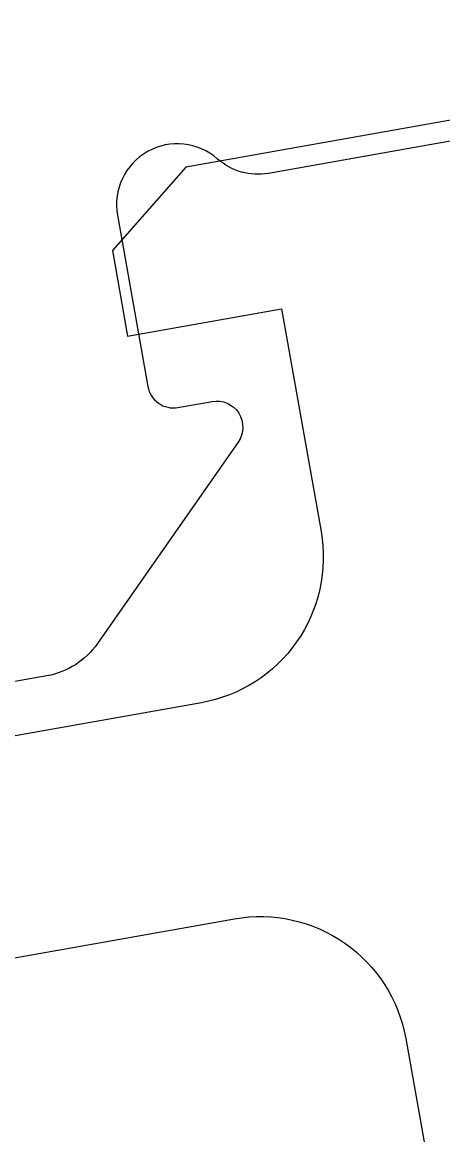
# Model space of a CAD drawing. Header units: millimetres. Extents: x -8689834 to 9420486, y 0 to 166066.
# Drawn here: x -194431.06 to -194428.11, y 106322.88 to 106330.69 of the extents above; entities that cross this region are included whole.
import ezdxf
from ezdxf import colors
from ezdxf.entities.mleader import LeaderData, LeaderLine
from ezdxf.math import Vec2, Vec3

# ---------------------------------------------------------------- set-up
doc = ezdxf.new("R2010")
doc.units = ezdxf.units.MM
doc.header["$MEASUREMENT"] = 0
doc.layers.get('0').update_dxf_attribs({"color": 250, "lineweight": 9})
for name, color, linetype, lineweight in [('_АР ТЕКСТ', 250, 'Continuous', 25), ('АР_Отметки', 250, 'Continuous', 15), ('АР_Размеры', 175, 'Continuous', 9), ('АР_Сущ Несущая стена', 216, 'Continuous', 30)]:
    doc.layers.add(name, color=color, linetype=linetype, lineweight=lineweight)
doc.styles.add('ISOCPEUR', font='isocpeur.ttf', dxfattribs={"width": 0.7})

# ---------------------------------------------------------------- blocks, each defined once
blk = doc.blocks.new('_DotSmall')
at = {"color": 0, "linetype": 'ByBlock', "const_width": 0.5}
blk.add_lwpolyline([(-0.0625, 0, 1), (0.0625, 0, 1)], format="xyb", close=True, dxfattribs=at)

msp = doc.modelspace()

# ---------------------------------------------------------------- linework, layer by layer
at = {"layer": 'АР_Размеры', "color": 5, "lineweight": 0, "ltscale": 100, "transparency": 33554687}
for points in [[(-194425.2653, 106330.7795, -0.414304), (-194425.611, 106330.2848), (-194429.3326, 106329.6252, -0.228696), (-194429.6896, 106329.7257, 0.319049), (-194430.181, 106329.7781, 0.319002), (-194430.3924, 106329.3315), (-194430.1796, 106328.131, 0.4144), (-194429.9676, 106327.9828), (-194429.7275, 106328.0254, -0.668339), (-194429.5457, 106327.7405), (-194430.5334, 106326.3272, -0.198883), (-194430.8874, 106326.1013), (-194434.9691, 106325.3778, -0.198883)], [(-194425.2653, 106330.7795, -0.414304), (-194425.611, 106330.2848), (-194429.3326, 106329.6252, -0.228696), (-194429.6896, 106329.7257, 0.319049), (-194430.181, 106329.7781, 0.319002), (-194430.3924, 106329.3315), (-194430.1796, 106328.131, 0.4144), (-194429.9676, 106327.9828), (-194429.7275, 106328.0254, -0.668339), (-194429.5457, 106327.7405), (-194430.5334, 106326.3272, -0.198883), (-194430.8874, 106326.1013), (-194434.9691, 106325.3778, -0.198883)], [(-194425.2653, 106330.7795, -0.414304), (-194425.611, 106330.2848), (-194429.3326, 106329.6252, -0.228696), (-194429.6896, 106329.7257, 0.319049), (-194430.181, 106329.7781, 0.319002), (-194430.3924, 106329.3315), (-194430.1796, 106328.131, 0.4144), (-194429.9676, 106327.9828), (-194429.7275, 106328.0254, -0.668339), (-194429.5457, 106327.7405), (-194430.5334, 106326.3272, -0.198883), (-194430.8874, 106326.1013), (-194434.9691, 106325.3778, -0.198883)], [(-194425.2653, 106330.7795, -0.414304), (-194425.611, 106330.2848), (-194429.3326, 106329.6252, -0.228696), (-194429.6896, 106329.7257, 0.319049), (-194430.181, 106329.7781, 0.319002), (-194430.3924, 106329.3315), (-194430.1796, 106328.131, 0.4144), (-194429.9676, 106327.9828), (-194429.7275, 106328.0254, -0.668339), (-194429.5457, 106327.7405), (-194430.5334, 106326.3272, -0.198883), (-194430.8874, 106326.1013), (-194434.9691, 106325.3778, -0.198883)], [(-194425.2653, 106330.7795, -0.414304), (-194425.611, 106330.2848), (-194429.3326, 106329.6252, -0.228696), (-194429.6896, 106329.7257, 0.319049), (-194430.181, 106329.7781, 0.319002), (-194430.3924, 106329.3315), (-194430.1796, 106328.131, 0.4144), (-194429.9676, 106327.9828), (-194429.7275, 106328.0254, -0.668339), (-194429.5457, 106327.7405), (-194430.5334, 106326.3272, -0.198883), (-194430.8874, 106326.1013), (-194434.9691, 106325.3778, -0.198883)], [(-194425.2653, 106330.7795, -0.414304), (-194425.611, 106330.2848), (-194429.3326, 106329.6252, -0.228696), (-194429.6896, 106329.7257, 0.319049), (-194430.181, 106329.7781, 0.319002), (-194430.3924, 106329.3315), (-194430.1796, 106328.131, 0.4144), (-194429.9676, 106327.9828), (-194429.7275, 106328.0254, -0.668339), (-194429.5457, 106327.7405), (-194430.5334, 106326.3272, -0.198883), (-194430.8874, 106326.1013), (-194434.9691, 106325.3778, -0.198883)], [(-194425.2653, 106330.7795, -0.414304), (-194425.611, 106330.2848), (-194429.3326, 106329.6252, -0.228696), (-194429.6896, 106329.7257, 0.319049), (-194430.181, 106329.7781, 0.319002), (-194430.3924, 106329.3315), (-194430.1796, 106328.131, 0.4144), (-194429.9676, 106327.9828), (-194429.7275, 106328.0254, -0.668339), (-194429.5457, 106327.7405), (-194430.5334, 106326.3272, -0.198883), (-194430.8874, 106326.1013), (-194434.9691, 106325.3778, -0.198883)], [(-194425.2653, 106330.7795, -0.414304), (-194425.611, 106330.2848), (-194429.3326, 106329.6252, -0.228696), (-194429.6896, 106329.7257, 0.319049), (-194430.181, 106329.7781, 0.319002), (-194430.3924, 106329.3315), (-194430.1796, 106328.131, 0.4144), (-194429.9676, 106327.9828), (-194429.7275, 106328.0254, -0.668339), (-194429.5457, 106327.7405), (-194430.5334, 106326.3272, -0.198883), (-194430.8874, 106326.1013), (-194434.9691, 106325.3778, -0.198883)], [(-194425.2653, 106330.7795, -0.414304), (-194425.611, 106330.2848), (-194429.3326, 106329.6252, -0.228696), (-194429.6896, 106329.7257, 0.319049), (-194430.181, 106329.7781, 0.319002), (-194430.3924, 106329.3315), (-194430.1796, 106328.131, 0.4144), (-194429.9676, 106327.9828), (-194429.7275, 106328.0254, -0.668339), (-194429.5457, 106327.7405), (-194430.5334, 106326.3272, -0.198883), (-194430.8874, 106326.1013), (-194434.9691, 106325.3778, -0.198883)], [(-194425.2653, 106330.7795, -0.414304), (-194425.611, 106330.2848), (-194429.3326, 106329.6252, -0.228696), (-194429.6896, 106329.7257, 0.319049), (-194430.181, 106329.7781, 0.319002), (-194430.3924, 106329.3315), (-194430.1796, 106328.131, 0.4144), (-194429.9676, 106327.9828), (-194429.7275, 106328.0254, -0.668339), (-194429.5457, 106327.7405), (-194430.5334, 106326.3272, -0.198883), (-194430.8874, 106326.1013), (-194434.9691, 106325.3778, -0.198883)], [(-194425.2653, 106330.7795, -0.414304), (-194425.611, 106330.2848), (-194429.3326, 106329.6252, -0.228696), (-194429.6896, 106329.7257, 0.319049), (-194430.181, 106329.7781, 0.319002), (-194430.3924, 106329.3315), (-194430.1796, 106328.131, 0.4144), (-194429.9676, 106327.9828), (-194429.7275, 106328.0254, -0.668339), (-194429.5457, 106327.7405), (-194430.5334, 106326.3272, -0.198883), (-194430.8874, 106326.1013), (-194434.9691, 106325.3778, -0.198883)], [(-194425.2653, 106330.7795, -0.414304), (-194425.611, 106330.2848), (-194429.3326, 106329.6252, -0.228696), (-194429.6896, 106329.7257, 0.319049), (-194430.181, 106329.7781, 0.319002), (-194430.3924, 106329.3315), (-194430.1796, 106328.131, 0.4144), (-194429.9676, 106327.9828), (-194429.7275, 106328.0254, -0.668339), (-194429.5457, 106327.7405), (-194430.5334, 106326.3272, -0.198883), (-194430.8874, 106326.1013), (-194434.9691, 106325.3778, -0.198883)], [(-194425.2653, 106330.7795, -0.414304), (-194425.611, 106330.2848), (-194429.3326, 106329.6252, -0.228696), (-194429.6896, 106329.7257, 0.319049), (-194430.181, 106329.7781, 0.319002), (-194430.3924, 106329.3315), (-194430.1796, 106328.131, 0.4144), (-194429.9676, 106327.9828), (-194429.7275, 106328.0254, -0.668339), (-194429.5457, 106327.7405), (-194430.5334, 106326.3272, -0.198883), (-194430.8874, 106326.1013), (-194434.9691, 106325.3778, -0.198883)], [(-194425.2653, 106330.7795, -0.414304), (-194425.611, 106330.2848), (-194429.3326, 106329.6252, -0.228696), (-194429.6896, 106329.7257, 0.319049), (-194430.181, 106329.7781, 0.319002), (-194430.3924, 106329.3315), (-194430.1796, 106328.131, 0.4144), (-194429.9676, 106327.9828), (-194429.7275, 106328.0254, -0.668339), (-194429.5457, 106327.7405), (-194430.5334, 106326.3272, -0.198883), (-194430.8874, 106326.1013), (-194434.9691, 106325.3778, -0.198883)], [(-194425.2653, 106330.7795, -0.414304), (-194425.611, 106330.2848), (-194429.3326, 106329.6252, -0.228696), (-194429.6896, 106329.7257, 0.319049), (-194430.181, 106329.7781, 0.319002), (-194430.3924, 106329.3315), (-194430.1796, 106328.131, 0.4144), (-194429.9676, 106327.9828), (-194429.7275, 106328.0254, -0.668339), (-194429.5457, 106327.7405), (-194430.5334, 106326.3272, -0.198883), (-194430.8874, 106326.1013), (-194434.9691, 106325.3778, -0.198883)], [(-194425.2653, 106330.7795, -0.414304), (-194425.611, 106330.2848), (-194429.3326, 106329.6252, -0.228696), (-194429.6896, 106329.7257, 0.319049), (-194430.181, 106329.7781, 0.319002), (-194430.3924, 106329.3315), (-194430.1796, 106328.131, 0.4144), (-194429.9676, 106327.9828), (-194429.7275, 106328.0254, -0.668339), (-194429.5457, 106327.7405), (-194430.5334, 106326.3272, -0.198883), (-194430.8874, 106326.1013), (-194434.9691, 106325.3778, -0.198883)], [(-194425.2653, 106330.7795, -0.414304), (-194425.611, 106330.2848), (-194429.3326, 106329.6252, -0.228696), (-194429.6896, 106329.7257, 0.319049), (-194430.181, 106329.7781, 0.319002), (-194430.3924, 106329.3315), (-194430.1796, 106328.131, 0.4144), (-194429.9676, 106327.9828), (-194429.7275, 106328.0254, -0.668339), (-194429.5457, 106327.7405), (-194430.5334, 106326.3272, -0.198883), (-194430.8874, 106326.1013), (-194434.9691, 106325.3778, -0.198883)], [(-194425.2653, 106330.7795, -0.414304), (-194425.611, 106330.2848), (-194429.3326, 106329.6252, -0.228696), (-194429.6896, 106329.7257, 0.319049), (-194430.181, 106329.7781, 0.319002), (-194430.3924, 106329.3315), (-194430.1796, 106328.131, 0.4144), (-194429.9676, 106327.9828), (-194429.7275, 106328.0254, -0.668339), (-194429.5457, 106327.7405), (-194430.5334, 106326.3272, -0.198883), (-194430.8874, 106326.1013), (-194434.9691, 106325.3778, -0.198883)], [(-194425.2653, 106330.7795, -0.414304), (-194425.611, 106330.2848), (-194429.3326, 106329.6252, -0.228696), (-194429.6896, 106329.7257, 0.319049), (-194430.181, 106329.7781, 0.319002), (-194430.3924, 106329.3315), (-194430.1796, 106328.131, 0.4144), (-194429.9676, 106327.9828), (-194429.7275, 106328.0254, -0.668339), (-194429.5457, 106327.7405), (-194430.5334, 106326.3272, -0.198883), (-194430.8874, 106326.1013), (-194434.9691, 106325.3778, -0.198883)], [(-194425.2653, 106330.7795, -0.414304), (-194425.611, 106330.2848), (-194429.3326, 106329.6252, -0.228696), (-194429.6896, 106329.7257, 0.319049), (-194430.181, 106329.7781, 0.319002), (-194430.3924, 106329.3315), (-194430.1796, 106328.131, 0.4144), (-194429.9676, 106327.9828), (-194429.7275, 106328.0254, -0.668339), (-194429.5457, 106327.7405), (-194430.5334, 106326.3272, -0.198883), (-194430.8874, 106326.1013), (-194434.9691, 106325.3778, -0.198883)], [(-194425.2653, 106330.7795, -0.414304), (-194425.611, 106330.2848), (-194429.3326, 106329.6252, -0.228696), (-194429.6896, 106329.7257, 0.319049), (-194430.181, 106329.7781, 0.319002), (-194430.3924, 106329.3315), (-194430.1796, 106328.131, 0.4144), (-194429.9676, 106327.9828), (-194429.7275, 106328.0254, -0.668339), (-194429.5457, 106327.7405), (-194430.5334, 106326.3272, -0.198883), (-194430.8874, 106326.1013), (-194434.9691, 106325.3778, -0.198883)], [(-194425.2653, 106330.7795, -0.414304), (-194425.611, 106330.2848), (-194429.3326, 106329.6252, -0.228696), (-194429.6896, 106329.7257, 0.319049), (-194430.181, 106329.7781, 0.319002), (-194430.3924, 106329.3315), (-194430.1796, 106328.131, 0.4144), (-194429.9676, 106327.9828), (-194429.7275, 106328.0254, -0.668339), (-194429.5457, 106327.7405), (-194430.5334, 106326.3272, -0.198883), (-194430.8874, 106326.1013), (-194434.9691, 106325.3778, -0.198883)], [(-194425.2653, 106330.7795, -0.414304), (-194425.611, 106330.2848), (-194429.3326, 106329.6252, -0.228696), (-194429.6896, 106329.7257, 0.319049), (-194430.181, 106329.7781, 0.319002), (-194430.3924, 106329.3315), (-194430.1796, 106328.131, 0.4144), (-194429.9676, 106327.9828), (-194429.7275, 106328.0254, -0.668339), (-194429.5457, 106327.7405), (-194430.5334, 106326.3272, -0.198883), (-194430.8874, 106326.1013), (-194434.9691, 106325.3778, -0.198883)], [(-194425.2653, 106330.7795, -0.414304), (-194425.611, 106330.2848), (-194429.3326, 106329.6252, -0.228696), (-194429.6896, 106329.7257, 0.319049), (-194430.181, 106329.7781, 0.319002), (-194430.3924, 106329.3315), (-194430.1796, 106328.131, 0.4144), (-194429.9676, 106327.9828), (-194429.7275, 106328.0254, -0.668339), (-194429.5457, 106327.7405), (-194430.5334, 106326.3272, -0.198883), (-194430.8874, 106326.1013), (-194434.9691, 106325.3778, -0.198883)], [(-194425.2653, 106330.7795, -0.414304), (-194425.611, 106330.2848), (-194429.3326, 106329.6252, -0.228696), (-194429.6896, 106329.7257, 0.319049), (-194430.181, 106329.7781, 0.319002), (-194430.3924, 106329.3315), (-194430.1796, 106328.131, 0.4144), (-194429.9676, 106327.9828), (-194429.7275, 106328.0254, -0.668339), (-194429.5457, 106327.7405), (-194430.5334, 106326.3272, -0.198883), (-194430.8874, 106326.1013), (-194434.9691, 106325.3778, -0.198883)], [(-194425.2653, 106330.7795, -0.414304), (-194425.611, 106330.2848), (-194429.3326, 106329.6252, -0.228696), (-194429.6896, 106329.7257, 0.319049), (-194430.181, 106329.7781, 0.319002), (-194430.3924, 106329.3315), (-194430.1796, 106328.131, 0.4144), (-194429.9676, 106327.9828), (-194429.7275, 106328.0254, -0.668339), (-194429.5457, 106327.7405), (-194430.5334, 106326.3272, -0.198883), (-194430.8874, 106326.1013), (-194434.9691, 106325.3778, -0.198883)], [(-194425.2653, 106330.7795, -0.414304), (-194425.611, 106330.2848), (-194429.3326, 106329.6252, -0.228696), (-194429.6896, 106329.7257, 0.319049), (-194430.181, 106329.7781, 0.319002), (-194430.3924, 106329.3315), (-194430.1796, 106328.131, 0.4144), (-194429.9676, 106327.9828), (-194429.7275, 106328.0254, -0.668339), (-194429.5457, 106327.7405), (-194430.5334, 106326.3272, -0.198883), (-194430.8874, 106326.1013), (-194434.9691, 106325.3778, -0.198883)], [(-194425.2653, 106330.7795, -0.414304), (-194425.611, 106330.2848), (-194429.3326, 106329.6252, -0.228696), (-194429.6896, 106329.7257, 0.319049), (-194430.181, 106329.7781, 0.319002), (-194430.3924, 106329.3315), (-194430.1796, 106328.131, 0.4144), (-194429.9676, 106327.9828), (-194429.7275, 106328.0254, -0.668339), (-194429.5457, 106327.7405), (-194430.5334, 106326.3272, -0.198883), (-194430.8874, 106326.1013), (-194434.9691, 106325.3778, -0.198883)], [(-194425.2653, 106330.7795, -0.414304), (-194425.611, 106330.2848), (-194429.3326, 106329.6252, -0.228696), (-194429.6896, 106329.7257, 0.319049), (-194430.181, 106329.7781, 0.319002), (-194430.3924, 106329.3315), (-194430.1796, 106328.131, 0.4144), (-194429.9676, 106327.9828), (-194429.7275, 106328.0254, -0.668339), (-194429.5457, 106327.7405), (-194430.5334, 106326.3272, -0.198883), (-194430.8874, 106326.1013), (-194434.9691, 106325.3778, -0.198883)], [(-194425.2653, 106330.7795, -0.414304), (-194425.611, 106330.2848), (-194429.3326, 106329.6252, -0.228696), (-194429.6896, 106329.7257, 0.319049), (-194430.181, 106329.7781, 0.319002), (-194430.3924, 106329.3315), (-194430.1796, 106328.131, 0.4144), (-194429.9676, 106327.9828), (-194429.7275, 106328.0254, -0.668339), (-194429.5457, 106327.7405), (-194430.5334, 106326.3272, -0.198883), (-194430.8874, 106326.1013), (-194434.9691, 106325.3778, -0.198883)], [(-194425.2653, 106330.7795, -0.414304), (-194425.611, 106330.2848), (-194429.3326, 106329.6252, -0.228696), (-194429.6896, 106329.7257, 0.319049), (-194430.181, 106329.7781, 0.319002), (-194430.3924, 106329.3315), (-194430.1796, 106328.131, 0.4144), (-194429.9676, 106327.9828), (-194429.7275, 106328.0254, -0.668339), (-194429.5457, 106327.7405), (-194430.5334, 106326.3272, -0.198883), (-194430.8874, 106326.1013), (-194434.9691, 106325.3778, -0.198883)], [(-194425.2653, 106330.7795, -0.414304), (-194425.611, 106330.2848), (-194429.3326, 106329.6252, -0.228696), (-194429.6896, 106329.7257, 0.319049), (-194430.181, 106329.7781, 0.319002), (-194430.3924, 106329.3315), (-194430.1796, 106328.131, 0.4144), (-194429.9676, 106327.9828), (-194429.7275, 106328.0254, -0.668339), (-194429.5457, 106327.7405), (-194430.5334, 106326.3272, -0.198883), (-194430.8874, 106326.1013), (-194434.9691, 106325.3778, -0.198883)], [(-194425.2653, 106330.7795, -0.414304), (-194425.611, 106330.2848), (-194429.3326, 106329.6252, -0.228696), (-194429.6896, 106329.7257, 0.319049), (-194430.181, 106329.7781, 0.319002), (-194430.3924, 106329.3315), (-194430.1796, 106328.131, 0.4144), (-194429.9676, 106327.9828), (-194429.7275, 106328.0254, -0.668339), (-194429.5457, 106327.7405), (-194430.5334, 106326.3272, -0.198883), (-194430.8874, 106326.1013), (-194434.9691, 106325.3778, -0.198883)], [(-194425.2653, 106330.7795, -0.414304), (-194425.611, 106330.2848), (-194429.3326, 106329.6252, -0.228696), (-194429.6896, 106329.7257, 0.319049), (-194430.181, 106329.7781, 0.319002), (-194430.3924, 106329.3315), (-194430.1796, 106328.131, 0.4144), (-194429.9676, 106327.9828), (-194429.7275, 106328.0254, -0.668339), (-194429.5457, 106327.7405), (-194430.5334, 106326.3272, -0.198883), (-194430.8874, 106326.1013), (-194434.9691, 106325.3778, -0.198883)], [(-194425.2653, 106330.7795, -0.414304), (-194425.611, 106330.2848), (-194429.3326, 106329.6252, -0.228696), (-194429.6896, 106329.7257, 0.319049), (-194430.181, 106329.7781, 0.319002), (-194430.3924, 106329.3315), (-194430.1796, 106328.131, 0.4144), (-194429.9676, 106327.9828), (-194429.7275, 106328.0254, -0.668339), (-194429.5457, 106327.7405), (-194430.5334, 106326.3272, -0.198883), (-194430.8874, 106326.1013), (-194434.9691, 106325.3778, -0.198883)], [(-194425.2653, 106330.7795, -0.414304), (-194425.611, 106330.2848), (-194429.3326, 106329.6252, -0.228696), (-194429.6896, 106329.7257, 0.319049), (-194430.181, 106329.7781, 0.319002), (-194430.3924, 106329.3315), (-194430.1796, 106328.131, 0.4144), (-194429.9676, 106327.9828), (-194429.7275, 106328.0254, -0.668339), (-194429.5457, 106327.7405), (-194430.5334, 106326.3272, -0.198883), (-194430.8874, 106326.1013), (-194434.9691, 106325.3778, -0.198883)], [(-194425.2653, 106330.7795, -0.414304), (-194425.611, 106330.2848), (-194429.3326, 106329.6252, -0.228696), (-194429.6896, 106329.7257, 0.319049), (-194430.181, 106329.7781, 0.319002), (-194430.3924, 106329.3315), (-194430.1796, 106328.131, 0.4144), (-194429.9676, 106327.9828), (-194429.7275, 106328.0254, -0.668339), (-194429.5457, 106327.7405), (-194430.5334, 106326.3272, -0.198883), (-194430.8874, 106326.1013), (-194434.9691, 106325.3778, -0.198883)], [(-194425.2653, 106330.7795, -0.414304), (-194425.611, 106330.2848), (-194429.3326, 106329.6252, -0.228696), (-194429.6896, 106329.7257, 0.319049), (-194430.181, 106329.7781, 0.319002), (-194430.3924, 106329.3315), (-194430.1796, 106328.131, 0.4144), (-194429.9676, 106327.9828), (-194429.7275, 106328.0254, -0.668339), (-194429.5457, 106327.7405), (-194430.5334, 106326.3272, -0.198883), (-194430.8874, 106326.1013), (-194434.9691, 106325.3778, -0.198883)], [(-194425.2653, 106330.7795, -0.414304), (-194425.611, 106330.2848), (-194429.3326, 106329.6252, -0.228696), (-194429.6896, 106329.7257, 0.319049), (-194430.181, 106329.7781, 0.319002), (-194430.3924, 106329.3315), (-194430.1796, 106328.131, 0.4144), (-194429.9676, 106327.9828), (-194429.7275, 106328.0254, -0.668339), (-194429.5457, 106327.7405), (-194430.5334, 106326.3272, -0.198883), (-194430.8874, 106326.1013), (-194434.9691, 106325.3778, -0.198883)], [(-194425.2653, 106330.7795, -0.414304), (-194425.611, 106330.2848), (-194429.3326, 106329.6252, -0.228696), (-194429.6896, 106329.7257, 0.319049), (-194430.181, 106329.7781, 0.319002), (-194430.3924, 106329.3315), (-194430.1796, 106328.131, 0.4144), (-194429.9676, 106327.9828), (-194429.7275, 106328.0254, -0.668339), (-194429.5457, 106327.7405), (-194430.5334, 106326.3272, -0.198883), (-194430.8874, 106326.1013), (-194434.9691, 106325.3778, -0.198883)], [(-194425.2653, 106330.7795, -0.414304), (-194425.611, 106330.2848), (-194429.3326, 106329.6252, -0.228696), (-194429.6896, 106329.7257, 0.319049), (-194430.181, 106329.7781, 0.319002), (-194430.3924, 106329.3315), (-194430.1796, 106328.131, 0.4144), (-194429.9676, 106327.9828), (-194429.7275, 106328.0254, -0.668339), (-194429.5457, 106327.7405), (-194430.5334, 106326.3272, -0.198883), (-194430.8874, 106326.1013), (-194434.9691, 106325.3778, -0.198883)], [(-194425.2653, 106330.7795, -0.414304), (-194425.611, 106330.2848), (-194429.3326, 106329.6252, -0.228696), (-194429.6896, 106329.7257, 0.319049), (-194430.181, 106329.7781, 0.319002), (-194430.3924, 106329.3315), (-194430.1796, 106328.131, 0.4144), (-194429.9676, 106327.9828), (-194429.7275, 106328.0254, -0.668339), (-194429.5457, 106327.7405), (-194430.5334, 106326.3272, -0.198883), (-194430.8874, 106326.1013), (-194434.9691, 106325.3778, -0.198883)], [(-194425.2653, 106330.7795, -0.414304), (-194425.611, 106330.2848), (-194429.3326, 106329.6252, -0.228696), (-194429.6896, 106329.7257, 0.319049), (-194430.181, 106329.7781, 0.319002), (-194430.3924, 106329.3315), (-194430.1796, 106328.131, 0.4144), (-194429.9676, 106327.9828), (-194429.7275, 106328.0254, -0.668339), (-194429.5457, 106327.7405), (-194430.5334, 106326.3272, -0.198883), (-194430.8874, 106326.1013), (-194434.9691, 106325.3778, -0.198883)], [(-194425.2653, 106330.7795, -0.414304), (-194425.611, 106330.2848), (-194429.3326, 106329.6252, -0.228696), (-194429.6896, 106329.7257, 0.319049), (-194430.181, 106329.7781, 0.319002), (-194430.3924, 106329.3315), (-194430.1796, 106328.131, 0.4144), (-194429.9676, 106327.9828), (-194429.7275, 106328.0254, -0.668339), (-194429.5457, 106327.7405), (-194430.5334, 106326.3272, -0.198883), (-194430.8874, 106326.1013), (-194434.9691, 106325.3778, -0.198883)], [(-194425.2653, 106330.7795, -0.414304), (-194425.611, 106330.2848), (-194429.3326, 106329.6252, -0.228696), (-194429.6896, 106329.7257, 0.319049), (-194430.181, 106329.7781, 0.319002), (-194430.3924, 106329.3315), (-194430.1796, 106328.131, 0.4144), (-194429.9676, 106327.9828), (-194429.7275, 106328.0254, -0.668339), (-194429.5457, 106327.7405), (-194430.5334, 106326.3272, -0.198883), (-194430.8874, 106326.1013), (-194434.9691, 106325.3778, -0.198883)], [(-194425.2653, 106330.7795, -0.414304), (-194425.611, 106330.2848), (-194429.3326, 106329.6252, -0.228696), (-194429.6896, 106329.7257, 0.319049), (-194430.181, 106329.7781, 0.319002), (-194430.3924, 106329.3315), (-194430.1796, 106328.131, 0.4144), (-194429.9676, 106327.9828), (-194429.7275, 106328.0254, -0.668339), (-194429.5457, 106327.7405), (-194430.5334, 106326.3272, -0.198883), (-194430.8874, 106326.1013), (-194434.9691, 106325.3778, -0.198883)], [(-194425.2653, 106330.7795, -0.414304), (-194425.611, 106330.2848), (-194429.3326, 106329.6252, -0.228696), (-194429.6896, 106329.7257, 0.319049), (-194430.181, 106329.7781, 0.319002), (-194430.3924, 106329.3315), (-194430.1796, 106328.131, 0.4144), (-194429.9676, 106327.9828), (-194429.7275, 106328.0254, -0.668339), (-194429.5457, 106327.7405), (-194430.5334, 106326.3272, -0.198883), (-194430.8874, 106326.1013), (-194434.9691, 106325.3778, -0.198883)], [(-194425.2653, 106330.7795, -0.414304), (-194425.611, 106330.2848), (-194429.3326, 106329.6252, -0.228696), (-194429.6896, 106329.7257, 0.319049), (-194430.181, 106329.7781, 0.319002), (-194430.3924, 106329.3315), (-194430.1796, 106328.131, 0.4144), (-194429.9676, 106327.9828), (-194429.7275, 106328.0254, -0.668339), (-194429.5457, 106327.7405), (-194430.5334, 106326.3272, -0.198883), (-194430.8874, 106326.1013), (-194434.9691, 106325.3778, -0.198883)], [(-194436.8944, 106323.0988), (-194429.5712, 106324.3967, -0.414326), (-194428.3698, 106323.5571), (-194427.7102, 106319.8355, 0.827043), (-194426.6325, 106319.8211), (-194425.7391, 106324.5608, 0.249629), (-194425.885, 106325.0553), (-194426.7755, 106325.8881, -0.267349), (-194427.0351, 106326.8893), (-194426.2039, 106329.8845, 0.551224), (-194426.551, 106330.2656), (-194429.9124, 106329.6698), (-194430.4276, 106329.0832), (-194430.3212, 106328.483), (-194429.2407, 106328.6745), (-194428.9641, 106327.1138, -0.414326), (-194429.8038, 106325.9124), (-194436.4066, 106324.7421, -0.414362)], [(-194436.8944, 106323.0988), (-194429.5712, 106324.3967, -0.414326), (-194428.3698, 106323.5571), (-194427.7102, 106319.8355, 0.827043), (-194426.6325, 106319.8211), (-194425.7391, 106324.5608, 0.249629), (-194425.885, 106325.0553), (-194426.7755, 106325.8881, -0.267349), (-194427.0351, 106326.8893), (-194426.2039, 106329.8845, 0.551224), (-194426.551, 106330.2656), (-194429.9124, 106329.6698), (-194430.4276, 106329.0832), (-194430.3212, 106328.483), (-194429.2407, 106328.6745), (-194428.9641, 106327.1138, -0.414326), (-194429.8038, 106325.9124), (-194436.4066, 106324.7421, -0.414362)], [(-194436.8944, 106323.0988), (-194429.5712, 106324.3967, -0.414326), (-194428.3698, 106323.5571), (-194427.7102, 106319.8355, 0.827043), (-194426.6325, 106319.8211), (-194425.7391, 106324.5608, 0.249629), (-194425.885, 106325.0553), (-194426.7755, 106325.8881, -0.267349), (-194427.0351, 106326.8893), (-194426.2039, 106329.8845, 0.551224), (-194426.551, 106330.2656), (-194429.9124, 106329.6698), (-194430.4276, 106329.0832), (-194430.3212, 106328.483), (-194429.2407, 106328.6745), (-194428.9641, 106327.1138, -0.414326), (-194429.8038, 106325.9124), (-194436.4066, 106324.7421, -0.414362)], [(-194436.8944, 106323.0988), (-194429.5712, 106324.3967, -0.414326), (-194428.3698, 106323.5571), (-194427.7102, 106319.8355, 0.827043), (-194426.6325, 106319.8211), (-194425.7391, 106324.5608, 0.249629), (-194425.885, 106325.0553), (-194426.7755, 106325.8881, -0.267349), (-194427.0351, 106326.8893), (-194426.2039, 106329.8845, 0.551224), (-194426.551, 106330.2656), (-194429.9124, 106329.6698), (-194430.4276, 106329.0832), (-194430.3212, 106328.483), (-194429.2407, 106328.6745), (-194428.9641, 106327.1138, -0.414326), (-194429.8038, 106325.9124), (-194436.4066, 106324.7421, -0.414362)], [(-194436.8944, 106323.0988), (-194429.5712, 106324.3967, -0.414326), (-194428.3698, 106323.5571), (-194427.7102, 106319.8355, 0.827043), (-194426.6325, 106319.8211), (-194425.7391, 106324.5608, 0.249629), (-194425.885, 106325.0553), (-194426.7755, 106325.8881, -0.267349), (-194427.0351, 106326.8893), (-194426.2039, 106329.8845, 0.551224), (-194426.551, 106330.2656), (-194429.9124, 106329.6698), (-194430.4276, 106329.0832), (-194430.3212, 106328.483), (-194429.2407, 106328.6745), (-194428.9641, 106327.1138, -0.414326), (-194429.8038, 106325.9124), (-194436.4066, 106324.7421, -0.414362)], [(-194436.8944, 106323.0988), (-194429.5712, 106324.3967, -0.414326), (-194428.3698, 106323.5571), (-194427.7102, 106319.8355, 0.827043), (-194426.6325, 106319.8211), (-194425.7391, 106324.5608, 0.249629), (-194425.885, 106325.0553), (-194426.7755, 106325.8881, -0.267349), (-194427.0351, 106326.8893), (-194426.2039, 106329.8845, 0.551224), (-194426.551, 106330.2656), (-194429.9124, 106329.6698), (-194430.4276, 106329.0832), (-194430.3212, 106328.483), (-194429.2407, 106328.6745), (-194428.9641, 106327.1138, -0.414326), (-194429.8038, 106325.9124), (-194436.4066, 106324.7421, -0.414362)], [(-194436.8944, 106323.0988), (-194429.5712, 106324.3967, -0.414326), (-194428.3698, 106323.5571), (-194427.7102, 106319.8355, 0.827043), (-194426.6325, 106319.8211), (-194425.7391, 106324.5608, 0.249629), (-194425.885, 106325.0553), (-194426.7755, 106325.8881, -0.267349), (-194427.0351, 106326.8893), (-194426.2039, 106329.8845, 0.551224), (-194426.551, 106330.2656), (-194429.9124, 106329.6698), (-194430.4276, 106329.0832), (-194430.3212, 106328.483), (-194429.2407, 106328.6745), (-194428.9641, 106327.1138, -0.414326), (-194429.8038, 106325.9124), (-194436.4066, 106324.7421, -0.414362)], [(-194436.8944, 106323.0988), (-194429.5712, 106324.3967, -0.414326), (-194428.3698, 106323.5571), (-194427.7102, 106319.8355, 0.827043), (-194426.6325, 106319.8211), (-194425.7391, 106324.5608, 0.249629), (-194425.885, 106325.0553), (-194426.7755, 106325.8881, -0.267349), (-194427.0351, 106326.8893), (-194426.2039, 106329.8845, 0.551224), (-194426.551, 106330.2656), (-194429.9124, 106329.6698), (-194430.4276, 106329.0832), (-194430.3212, 106328.483), (-194429.2407, 106328.6745), (-194428.9641, 106327.1138, -0.414326), (-194429.8038, 106325.9124), (-194436.4066, 106324.7421, -0.414362)], [(-194436.8944, 106323.0988), (-194429.5712, 106324.3967, -0.414326), (-194428.3698, 106323.5571), (-194427.7102, 106319.8355, 0.827043), (-194426.6325, 106319.8211), (-194425.7391, 106324.5608, 0.249629), (-194425.885, 106325.0553), (-194426.7755, 106325.8881, -0.267349), (-194427.0351, 106326.8893), (-194426.2039, 106329.8845, 0.551224), (-194426.551, 106330.2656), (-194429.9124, 106329.6698), (-194430.4276, 106329.0832), (-194430.3212, 106328.483), (-194429.2407, 106328.6745), (-194428.9641, 106327.1138, -0.414326), (-194429.8038, 106325.9124), (-194436.4066, 106324.7421, -0.414362)], [(-194436.8944, 106323.0988), (-194429.5712, 106324.3967, -0.414326), (-194428.3698, 106323.5571), (-194427.7102, 106319.8355, 0.827043), (-194426.6325, 106319.8211), (-194425.7391, 106324.5608, 0.249629), (-194425.885, 106325.0553), (-194426.7755, 106325.8881, -0.267349), (-194427.0351, 106326.8893), (-194426.2039, 106329.8845, 0.551224), (-194426.551, 106330.2656), (-194429.9124, 106329.6698), (-194430.4276, 106329.0832), (-194430.3212, 106328.483), (-194429.2407, 106328.6745), (-194428.9641, 106327.1138, -0.414326), (-194429.8038, 106325.9124), (-194436.4066, 106324.7421, -0.414362)], [(-194436.8944, 106323.0988), (-194429.5712, 106324.3967, -0.414326), (-194428.3698, 106323.5571), (-194427.7102, 106319.8355, 0.827043), (-194426.6325, 106319.8211), (-194425.7391, 106324.5608, 0.249629), (-194425.885, 106325.0553), (-194426.7755, 106325.8881, -0.267349), (-194427.0351, 106326.8893), (-194426.2039, 106329.8845, 0.551224), (-194426.551, 106330.2656), (-194429.9124, 106329.6698), (-194430.4276, 106329.0832), (-194430.3212, 106328.483), (-194429.2407, 106328.6745), (-194428.9641, 106327.1138, -0.414326), (-194429.8038, 106325.9124), (-194436.4066, 106324.7421, -0.414362)], [(-194436.8944, 106323.0988), (-194429.5712, 106324.3967, -0.414326), (-194428.3698, 106323.5571), (-194427.7102, 106319.8355, 0.827043), (-194426.6325, 106319.8211), (-194425.7391, 106324.5608, 0.249629), (-194425.885, 106325.0553), (-194426.7755, 106325.8881, -0.267349), (-194427.0351, 106326.8893), (-194426.2039, 106329.8845, 0.551224), (-194426.551, 106330.2656), (-194429.9124, 106329.6698), (-194430.4276, 106329.0832), (-194430.3212, 106328.483), (-194429.2407, 106328.6745), (-194428.9641, 106327.1138, -0.414326), (-194429.8038, 106325.9124), (-194436.4066, 106324.7421, -0.414362)], [(-194436.8944, 106323.0988), (-194429.5712, 106324.3967, -0.414326), (-194428.3698, 106323.5571), (-194427.7102, 106319.8355, 0.827043), (-194426.6325, 106319.8211), (-194425.7391, 106324.5608, 0.249629), (-194425.885, 106325.0553), (-194426.7755, 106325.8881, -0.267349), (-194427.0351, 106326.8893), (-194426.2039, 106329.8845, 0.551224), (-194426.551, 106330.2656), (-194429.9124, 106329.6698), (-194430.4276, 106329.0832), (-194430.3212, 106328.483), (-194429.2407, 106328.6745), (-194428.9641, 106327.1138, -0.414326), (-194429.8038, 106325.9124), (-194436.4066, 106324.7421, -0.414362)], [(-194436.8944, 106323.0988), (-194429.5712, 106324.3967, -0.414326), (-194428.3698, 106323.5571), (-194427.7102, 106319.8355, 0.827043), (-194426.6325, 106319.8211), (-194425.7391, 106324.5608, 0.249629), (-194425.885, 106325.0553), (-194426.7755, 106325.8881, -0.267349), (-194427.0351, 106326.8893), (-194426.2039, 106329.8845, 0.551224), (-194426.551, 106330.2656), (-194429.9124, 106329.6698), (-194430.4276, 106329.0832), (-194430.3212, 106328.483), (-194429.2407, 106328.6745), (-194428.9641, 106327.1138, -0.414326), (-194429.8038, 106325.9124), (-194436.4066, 106324.7421, -0.414362)], [(-194436.8944, 106323.0988), (-194429.5712, 106324.3967, -0.414326), (-194428.3698, 106323.5571), (-194427.7102, 106319.8355, 0.827043), (-194426.6325, 106319.8211), (-194425.7391, 106324.5608, 0.249629), (-194425.885, 106325.0553), (-194426.7755, 106325.8881, -0.267349), (-194427.0351, 106326.8893), (-194426.2039, 106329.8845, 0.551224), (-194426.551, 106330.2656), (-194429.9124, 106329.6698), (-194430.4276, 106329.0832), (-194430.3212, 106328.483), (-194429.2407, 106328.6745), (-194428.9641, 106327.1138, -0.414326), (-194429.8038, 106325.9124), (-194436.4066, 106324.7421, -0.414362)], [(-194436.8944, 106323.0988), (-194429.5712, 106324.3967, -0.414326), (-194428.3698, 106323.5571), (-194427.7102, 106319.8355, 0.827043), (-194426.6325, 106319.8211), (-194425.7391, 106324.5608, 0.249629), (-194425.885, 106325.0553), (-194426.7755, 106325.8881, -0.267349), (-194427.0351, 106326.8893), (-194426.2039, 106329.8845, 0.551224), (-194426.551, 106330.2656), (-194429.9124, 106329.6698), (-194430.4276, 106329.0832), (-194430.3212, 106328.483), (-194429.2407, 106328.6745), (-194428.9641, 106327.1138, -0.414326), (-194429.8038, 106325.9124), (-194436.4066, 106324.7421, -0.414362)], [(-194436.8944, 106323.0988), (-194429.5712, 106324.3967, -0.414326), (-194428.3698, 106323.5571), (-194427.7102, 106319.8355, 0.827043), (-194426.6325, 106319.8211), (-194425.7391, 106324.5608, 0.249629), (-194425.885, 106325.0553), (-194426.7755, 106325.8881, -0.267349), (-194427.0351, 106326.8893), (-194426.2039, 106329.8845, 0.551224), (-194426.551, 106330.2656), (-194429.9124, 106329.6698), (-194430.4276, 106329.0832), (-194430.3212, 106328.483), (-194429.2407, 106328.6745), (-194428.9641, 106327.1138, -0.414326), (-194429.8038, 106325.9124), (-194436.4066, 106324.7421, -0.414362)], [(-194436.8944, 106323.0988), (-194429.5712, 106324.3967, -0.414326), (-194428.3698, 106323.5571), (-194427.7102, 106319.8355, 0.827043), (-194426.6325, 106319.8211), (-194425.7391, 106324.5608, 0.249629), (-194425.885, 106325.0553), (-194426.7755, 106325.8881, -0.267349), (-194427.0351, 106326.8893), (-194426.2039, 106329.8845, 0.551224), (-194426.551, 106330.2656), (-194429.9124, 106329.6698), (-194430.4276, 106329.0832), (-194430.3212, 106328.483), (-194429.2407, 106328.6745), (-194428.9641, 106327.1138, -0.414326), (-194429.8038, 106325.9124), (-194436.4066, 106324.7421, -0.414362)], [(-194436.8944, 106323.0988), (-194429.5712, 106324.3967, -0.414326), (-194428.3698, 106323.5571), (-194427.7102, 106319.8355, 0.827043), (-194426.6325, 106319.8211), (-194425.7391, 106324.5608, 0.249629), (-194425.885, 106325.0553), (-194426.7755, 106325.8881, -0.267349), (-194427.0351, 106326.8893), (-194426.2039, 106329.8845, 0.551224), (-194426.551, 106330.2656), (-194429.9124, 106329.6698), (-194430.4276, 106329.0832), (-194430.3212, 106328.483), (-194429.2407, 106328.6745), (-194428.9641, 106327.1138, -0.414326), (-194429.8038, 106325.9124), (-194436.4066, 106324.7421, -0.414362)], [(-194436.8944, 106323.0988), (-194429.5712, 106324.3967, -0.414326), (-194428.3698, 106323.5571), (-194427.7102, 106319.8355, 0.827043), (-194426.6325, 106319.8211), (-194425.7391, 106324.5608, 0.249629), (-194425.885, 106325.0553), (-194426.7755, 106325.8881, -0.267349), (-194427.0351, 106326.8893), (-194426.2039, 106329.8845, 0.551224), (-194426.551, 106330.2656), (-194429.9124, 106329.6698), (-194430.4276, 106329.0832), (-194430.3212, 106328.483), (-194429.2407, 106328.6745), (-194428.9641, 106327.1138, -0.414326), (-194429.8038, 106325.9124), (-194436.4066, 106324.7421, -0.414362)], [(-194436.8944, 106323.0988), (-194429.5712, 106324.3967, -0.414326), (-194428.3698, 106323.5571), (-194427.7102, 106319.8355, 0.827043), (-194426.6325, 106319.8211), (-194425.7391, 106324.5608, 0.249629), (-194425.885, 106325.0553), (-194426.7755, 106325.8881, -0.267349), (-194427.0351, 106326.8893), (-194426.2039, 106329.8845, 0.551224), (-194426.551, 106330.2656), (-194429.9124, 106329.6698), (-194430.4276, 106329.0832), (-194430.3212, 106328.483), (-194429.2407, 106328.6745), (-194428.9641, 106327.1138, -0.414326), (-194429.8038, 106325.9124), (-194436.4066, 106324.7421, -0.414362)], [(-194436.8944, 106323.0988), (-194429.5712, 106324.3967, -0.414326), (-194428.3698, 106323.5571), (-194427.7102, 106319.8355, 0.827043), (-194426.6325, 106319.8211), (-194425.7391, 106324.5608, 0.249629), (-194425.885, 106325.0553), (-194426.7755, 106325.8881, -0.267349), (-194427.0351, 106326.8893), (-194426.2039, 106329.8845, 0.551224), (-194426.551, 106330.2656), (-194429.9124, 106329.6698), (-194430.4276, 106329.0832), (-194430.3212, 106328.483), (-194429.2407, 106328.6745), (-194428.9641, 106327.1138, -0.414326), (-194429.8038, 106325.9124), (-194436.4066, 106324.7421, -0.414362)], [(-194436.8944, 106323.0988), (-194429.5712, 106324.3967, -0.414326), (-194428.3698, 106323.5571), (-194427.7102, 106319.8355, 0.827043), (-194426.6325, 106319.8211), (-194425.7391, 106324.5608, 0.249629), (-194425.885, 106325.0553), (-194426.7755, 106325.8881, -0.267349), (-194427.0351, 106326.8893), (-194426.2039, 106329.8845, 0.551224), (-194426.551, 106330.2656), (-194429.9124, 106329.6698), (-194430.4276, 106329.0832), (-194430.3212, 106328.483), (-194429.2407, 106328.6745), (-194428.9641, 106327.1138, -0.414326), (-194429.8038, 106325.9124), (-194436.4066, 106324.7421, -0.414362)], [(-194436.8944, 106323.0988), (-194429.5712, 106324.3967, -0.414326), (-194428.3698, 106323.5571), (-194427.7102, 106319.8355, 0.827043), (-194426.6325, 106319.8211), (-194425.7391, 106324.5608, 0.249629), (-194425.885, 106325.0553), (-194426.7755, 106325.8881, -0.267349), (-194427.0351, 106326.8893), (-194426.2039, 106329.8845, 0.551224), (-194426.551, 106330.2656), (-194429.9124, 106329.6698), (-194430.4276, 106329.0832), (-194430.3212, 106328.483), (-194429.2407, 106328.6745), (-194428.9641, 106327.1138, -0.414326), (-194429.8038, 106325.9124), (-194436.4066, 106324.7421, -0.414362)], [(-194436.8944, 106323.0988), (-194429.5712, 106324.3967, -0.414326), (-194428.3698, 106323.5571), (-194427.7102, 106319.8355, 0.827043), (-194426.6325, 106319.8211), (-194425.7391, 106324.5608, 0.249629), (-194425.885, 106325.0553), (-194426.7755, 106325.8881, -0.267349), (-194427.0351, 106326.8893), (-194426.2039, 106329.8845, 0.551224), (-194426.551, 106330.2656), (-194429.9124, 106329.6698), (-194430.4276, 106329.0832), (-194430.3212, 106328.483), (-194429.2407, 106328.6745), (-194428.9641, 106327.1138, -0.414326), (-194429.8038, 106325.9124), (-194436.4066, 106324.7421, -0.414362)], [(-194436.8944, 106323.0988), (-194429.5712, 106324.3967, -0.414326), (-194428.3698, 106323.5571), (-194427.7102, 106319.8355, 0.827043), (-194426.6325, 106319.8211), (-194425.7391, 106324.5608, 0.249629), (-194425.885, 106325.0553), (-194426.7755, 106325.8881, -0.267349), (-194427.0351, 106326.8893), (-194426.2039, 106329.8845, 0.551224), (-194426.551, 106330.2656), (-194429.9124, 106329.6698), (-194430.4276, 106329.0832), (-194430.3212, 106328.483), (-194429.2407, 106328.6745), (-194428.9641, 106327.1138, -0.414326), (-194429.8038, 106325.9124), (-194436.4066, 106324.7421, -0.414362)], [(-194436.8944, 106323.0988), (-194429.5712, 106324.3967, -0.414326), (-194428.3698, 106323.5571), (-194427.7102, 106319.8355, 0.827043), (-194426.6325, 106319.8211), (-194425.7391, 106324.5608, 0.249629), (-194425.885, 106325.0553), (-194426.7755, 106325.8881, -0.267349), (-194427.0351, 106326.8893), (-194426.2039, 106329.8845, 0.551224), (-194426.551, 106330.2656), (-194429.9124, 106329.6698), (-194430.4276, 106329.0832), (-194430.3212, 106328.483), (-194429.2407, 106328.6745), (-194428.9641, 106327.1138, -0.414326), (-194429.8038, 106325.9124), (-194436.4066, 106324.7421, -0.414362)], [(-194436.8944, 106323.0988), (-194429.5712, 106324.3967, -0.414326), (-194428.3698, 106323.5571), (-194427.7102, 106319.8355, 0.827043), (-194426.6325, 106319.8211), (-194425.7391, 106324.5608, 0.249629), (-194425.885, 106325.0553), (-194426.7755, 106325.8881, -0.267349), (-194427.0351, 106326.8893), (-194426.2039, 106329.8845, 0.551224), (-194426.551, 106330.2656), (-194429.9124, 106329.6698), (-194430.4276, 106329.0832), (-194430.3212, 106328.483), (-194429.2407, 106328.6745), (-194428.9641, 106327.1138, -0.414326), (-194429.8038, 106325.9124), (-194436.4066, 106324.7421, -0.414362)], [(-194436.8944, 106323.0988), (-194429.5712, 106324.3967, -0.414326), (-194428.3698, 106323.5571), (-194427.7102, 106319.8355, 0.827043), (-194426.6325, 106319.8211), (-194425.7391, 106324.5608, 0.249629), (-194425.885, 106325.0553), (-194426.7755, 106325.8881, -0.267349), (-194427.0351, 106326.8893), (-194426.2039, 106329.8845, 0.551224), (-194426.551, 106330.2656), (-194429.9124, 106329.6698), (-194430.4276, 106329.0832), (-194430.3212, 106328.483), (-194429.2407, 106328.6745), (-194428.9641, 106327.1138, -0.414326), (-194429.8038, 106325.9124), (-194436.4066, 106324.7421, -0.414362)], [(-194436.8944, 106323.0988), (-194429.5712, 106324.3967, -0.414326), (-194428.3698, 106323.5571), (-194427.7102, 106319.8355, 0.827043), (-194426.6325, 106319.8211), (-194425.7391, 106324.5608, 0.249629), (-194425.885, 106325.0553), (-194426.7755, 106325.8881, -0.267349), (-194427.0351, 106326.8893), (-194426.2039, 106329.8845, 0.551224), (-194426.551, 106330.2656), (-194429.9124, 106329.6698), (-194430.4276, 106329.0832), (-194430.3212, 106328.483), (-194429.2407, 106328.6745), (-194428.9641, 106327.1138, -0.414326), (-194429.8038, 106325.9124), (-194436.4066, 106324.7421, -0.414362)], [(-194436.8944, 106323.0988), (-194429.5712, 106324.3967, -0.414326), (-194428.3698, 106323.5571), (-194427.7102, 106319.8355, 0.827043), (-194426.6325, 106319.8211), (-194425.7391, 106324.5608, 0.249629), (-194425.885, 106325.0553), (-194426.7755, 106325.8881, -0.267349), (-194427.0351, 106326.8893), (-194426.2039, 106329.8845, 0.551224), (-194426.551, 106330.2656), (-194429.9124, 106329.6698), (-194430.4276, 106329.0832), (-194430.3212, 106328.483), (-194429.2407, 106328.6745), (-194428.9641, 106327.1138, -0.414326), (-194429.8038, 106325.9124), (-194436.4066, 106324.7421, -0.414362)], [(-194436.8944, 106323.0988), (-194429.5712, 106324.3967, -0.414326), (-194428.3698, 106323.5571), (-194427.7102, 106319.8355, 0.827043), (-194426.6325, 106319.8211), (-194425.7391, 106324.5608, 0.249629), (-194425.885, 106325.0553), (-194426.7755, 106325.8881, -0.267349), (-194427.0351, 106326.8893), (-194426.2039, 106329.8845, 0.551224), (-194426.551, 106330.2656), (-194429.9124, 106329.6698), (-194430.4276, 106329.0832), (-194430.3212, 106328.483), (-194429.2407, 106328.6745), (-194428.9641, 106327.1138, -0.414326), (-194429.8038, 106325.9124), (-194436.4066, 106324.7421, -0.414362)], [(-194436.8944, 106323.0988), (-194429.5712, 106324.3967, -0.414326), (-194428.3698, 106323.5571), (-194427.7102, 106319.8355, 0.827043), (-194426.6325, 106319.8211), (-194425.7391, 106324.5608, 0.249629), (-194425.885, 106325.0553), (-194426.7755, 106325.8881, -0.267349), (-194427.0351, 106326.8893), (-194426.2039, 106329.8845, 0.551224), (-194426.551, 106330.2656), (-194429.9124, 106329.6698), (-194430.4276, 106329.0832), (-194430.3212, 106328.483), (-194429.2407, 106328.6745), (-194428.9641, 106327.1138, -0.414326), (-194429.8038, 106325.9124), (-194436.4066, 106324.7421, -0.414362)], [(-194436.8944, 106323.0988), (-194429.5712, 106324.3967, -0.414326), (-194428.3698, 106323.5571), (-194427.7102, 106319.8355, 0.827043), (-194426.6325, 106319.8211), (-194425.7391, 106324.5608, 0.249629), (-194425.885, 106325.0553), (-194426.7755, 106325.8881, -0.267349), (-194427.0351, 106326.8893), (-194426.2039, 106329.8845, 0.551224), (-194426.551, 106330.2656), (-194429.9124, 106329.6698), (-194430.4276, 106329.0832), (-194430.3212, 106328.483), (-194429.2407, 106328.6745), (-194428.9641, 106327.1138, -0.414326), (-194429.8038, 106325.9124), (-194436.4066, 106324.7421, -0.414362)], [(-194436.8944, 106323.0988), (-194429.5712, 106324.3967, -0.414326), (-194428.3698, 106323.5571), (-194427.7102, 106319.8355, 0.827043), (-194426.6325, 106319.8211), (-194425.7391, 106324.5608, 0.249629), (-194425.885, 106325.0553), (-194426.7755, 106325.8881, -0.267349), (-194427.0351, 106326.8893), (-194426.2039, 106329.8845, 0.551224), (-194426.551, 106330.2656), (-194429.9124, 106329.6698), (-194430.4276, 106329.0832), (-194430.3212, 106328.483), (-194429.2407, 106328.6745), (-194428.9641, 106327.1138, -0.414326), (-194429.8038, 106325.9124), (-194436.4066, 106324.7421, -0.414362)], [(-194436.8944, 106323.0988), (-194429.5712, 106324.3967, -0.414326), (-194428.3698, 106323.5571), (-194427.7102, 106319.8355, 0.827043), (-194426.6325, 106319.8211), (-194425.7391, 106324.5608, 0.249629), (-194425.885, 106325.0553), (-194426.7755, 106325.8881, -0.267349), (-194427.0351, 106326.8893), (-194426.2039, 106329.8845, 0.551224), (-194426.551, 106330.2656), (-194429.9124, 106329.6698), (-194430.4276, 106329.0832), (-194430.3212, 106328.483), (-194429.2407, 106328.6745), (-194428.9641, 106327.1138, -0.414326), (-194429.8038, 106325.9124), (-194436.4066, 106324.7421, -0.414362)], [(-194436.8944, 106323.0988), (-194429.5712, 106324.3967, -0.414326), (-194428.3698, 106323.5571), (-194427.7102, 106319.8355, 0.827043), (-194426.6325, 106319.8211), (-194425.7391, 106324.5608, 0.249629), (-194425.885, 106325.0553), (-194426.7755, 106325.8881, -0.267349), (-194427.0351, 106326.8893), (-194426.2039, 106329.8845, 0.551224), (-194426.551, 106330.2656), (-194429.9124, 106329.6698), (-194430.4276, 106329.0832), (-194430.3212, 106328.483), (-194429.2407, 106328.6745), (-194428.9641, 106327.1138, -0.414326), (-194429.8038, 106325.9124), (-194436.4066, 106324.7421, -0.414362)], [(-194436.8944, 106323.0988), (-194429.5712, 106324.3967, -0.414326), (-194428.3698, 106323.5571), (-194427.7102, 106319.8355, 0.827043), (-194426.6325, 106319.8211), (-194425.7391, 106324.5608, 0.249629), (-194425.885, 106325.0553), (-194426.7755, 106325.8881, -0.267349), (-194427.0351, 106326.8893), (-194426.2039, 106329.8845, 0.551224), (-194426.551, 106330.2656), (-194429.9124, 106329.6698), (-194430.4276, 106329.0832), (-194430.3212, 106328.483), (-194429.2407, 106328.6745), (-194428.9641, 106327.1138, -0.414326), (-194429.8038, 106325.9124), (-194436.4066, 106324.7421, -0.414362)], [(-194436.8944, 106323.0988), (-194429.5712, 106324.3967, -0.414326), (-194428.3698, 106323.5571), (-194427.7102, 106319.8355, 0.827043), (-194426.6325, 106319.8211), (-194425.7391, 106324.5608, 0.249629), (-194425.885, 106325.0553), (-194426.7755, 106325.8881, -0.267349), (-194427.0351, 106326.8893), (-194426.2039, 106329.8845, 0.551224), (-194426.551, 106330.2656), (-194429.9124, 106329.6698), (-194430.4276, 106329.0832), (-194430.3212, 106328.483), (-194429.2407, 106328.6745), (-194428.9641, 106327.1138, -0.414326), (-194429.8038, 106325.9124), (-194436.4066, 106324.7421, -0.414362)], [(-194436.8944, 106323.0988), (-194429.5712, 106324.3967, -0.414326), (-194428.3698, 106323.5571), (-194427.7102, 106319.8355, 0.827043), (-194426.6325, 106319.8211), (-194425.7391, 106324.5608, 0.249629), (-194425.885, 106325.0553), (-194426.7755, 106325.8881, -0.267349), (-194427.0351, 106326.8893), (-194426.2039, 106329.8845, 0.551224), (-194426.551, 106330.2656), (-194429.9124, 106329.6698), (-194430.4276, 106329.0832), (-194430.3212, 106328.483), (-194429.2407, 106328.6745), (-194428.9641, 106327.1138, -0.414326), (-194429.8038, 106325.9124), (-194436.4066, 106324.7421, -0.414362)], [(-194436.8944, 106323.0988), (-194429.5712, 106324.3967, -0.414326), (-194428.3698, 106323.5571), (-194427.7102, 106319.8355, 0.827043), (-194426.6325, 106319.8211), (-194425.7391, 106324.5608, 0.249629), (-194425.885, 106325.0553), (-194426.7755, 106325.8881, -0.267349), (-194427.0351, 106326.8893), (-194426.2039, 106329.8845, 0.551224), (-194426.551, 106330.2656), (-194429.9124, 106329.6698), (-194430.4276, 106329.0832), (-194430.3212, 106328.483), (-194429.2407, 106328.6745), (-194428.9641, 106327.1138, -0.414326), (-194429.8038, 106325.9124), (-194436.4066, 106324.7421, -0.414362)], [(-194436.8944, 106323.0988), (-194429.5712, 106324.3967, -0.414326), (-194428.3698, 106323.5571), (-194427.7102, 106319.8355, 0.827043), (-194426.6325, 106319.8211), (-194425.7391, 106324.5608, 0.249629), (-194425.885, 106325.0553), (-194426.7755, 106325.8881, -0.267349), (-194427.0351, 106326.8893), (-194426.2039, 106329.8845, 0.551224), (-194426.551, 106330.2656), (-194429.9124, 106329.6698), (-194430.4276, 106329.0832), (-194430.3212, 106328.483), (-194429.2407, 106328.6745), (-194428.9641, 106327.1138, -0.414326), (-194429.8038, 106325.9124), (-194436.4066, 106324.7421, -0.414362)], [(-194436.8944, 106323.0988), (-194429.5712, 106324.3967, -0.414326), (-194428.3698, 106323.5571), (-194427.7102, 106319.8355, 0.827043), (-194426.6325, 106319.8211), (-194425.7391, 106324.5608, 0.249629), (-194425.885, 106325.0553), (-194426.7755, 106325.8881, -0.267349), (-194427.0351, 106326.8893), (-194426.2039, 106329.8845, 0.551224), (-194426.551, 106330.2656), (-194429.9124, 106329.6698), (-194430.4276, 106329.0832), (-194430.3212, 106328.483), (-194429.2407, 106328.6745), (-194428.9641, 106327.1138, -0.414326), (-194429.8038, 106325.9124), (-194436.4066, 106324.7421, -0.414362)], [(-194436.8944, 106323.0988), (-194429.5712, 106324.3967, -0.414326), (-194428.3698, 106323.5571), (-194427.7102, 106319.8355, 0.827043), (-194426.6325, 106319.8211), (-194425.7391, 106324.5608, 0.249629), (-194425.885, 106325.0553), (-194426.7755, 106325.8881, -0.267349), (-194427.0351, 106326.8893), (-194426.2039, 106329.8845, 0.551224), (-194426.551, 106330.2656), (-194429.9124, 106329.6698), (-194430.4276, 106329.0832), (-194430.3212, 106328.483), (-194429.2407, 106328.6745), (-194428.9641, 106327.1138, -0.414326), (-194429.8038, 106325.9124), (-194436.4066, 106324.7421, -0.414362)], [(-194436.8944, 106323.0988), (-194429.5712, 106324.3967, -0.414326), (-194428.3698, 106323.5571), (-194427.7102, 106319.8355, 0.827043), (-194426.6325, 106319.8211), (-194425.7391, 106324.5608, 0.249629), (-194425.885, 106325.0553), (-194426.7755, 106325.8881, -0.267349), (-194427.0351, 106326.8893), (-194426.2039, 106329.8845, 0.551224), (-194426.551, 106330.2656), (-194429.9124, 106329.6698), (-194430.4276, 106329.0832), (-194430.3212, 106328.483), (-194429.2407, 106328.6745), (-194428.9641, 106327.1138, -0.414326), (-194429.8038, 106325.9124), (-194436.4066, 106324.7421, -0.414362)], [(-194436.8944, 106323.0988), (-194429.5712, 106324.3967, -0.414326), (-194428.3698, 106323.5571), (-194427.7102, 106319.8355, 0.827043), (-194426.6325, 106319.8211), (-194425.7391, 106324.5608, 0.249629), (-194425.885, 106325.0553), (-194426.7755, 106325.8881, -0.267349), (-194427.0351, 106326.8893), (-194426.2039, 106329.8845, 0.551224), (-194426.551, 106330.2656), (-194429.9124, 106329.6698), (-194430.4276, 106329.0832), (-194430.3212, 106328.483), (-194429.2407, 106328.6745), (-194428.9641, 106327.1138, -0.414326), (-194429.8038, 106325.9124), (-194436.4066, 106324.7421, -0.414362)], [(-194436.8944, 106323.0988), (-194429.5712, 106324.3967, -0.414326), (-194428.3698, 106323.5571), (-194427.7102, 106319.8355, 0.827043), (-194426.6325, 106319.8211), (-194425.7391, 106324.5608, 0.249629), (-194425.885, 106325.0553), (-194426.7755, 106325.8881, -0.267349), (-194427.0351, 106326.8893), (-194426.2039, 106329.8845, 0.551224), (-194426.551, 106330.2656), (-194429.9124, 106329.6698), (-194430.4276, 106329.0832), (-194430.3212, 106328.483), (-194429.2407, 106328.6745), (-194428.9641, 106327.1138, -0.414326), (-194429.8038, 106325.9124), (-194436.4066, 106324.7421, -0.414362)], [(-194436.8944, 106323.0988), (-194429.5712, 106324.3967, -0.414326), (-194428.3698, 106323.5571), (-194427.7102, 106319.8355, 0.827043), (-194426.6325, 106319.8211), (-194425.7391, 106324.5608, 0.249629), (-194425.885, 106325.0553), (-194426.7755, 106325.8881, -0.267349), (-194427.0351, 106326.8893), (-194426.2039, 106329.8845, 0.551224), (-194426.551, 106330.2656), (-194429.9124, 106329.6698), (-194430.4276, 106329.0832), (-194430.3212, 106328.483), (-194429.2407, 106328.6745), (-194428.9641, 106327.1138, -0.414326), (-194429.8038, 106325.9124), (-194436.4066, 106324.7421, -0.414362)], [(-194436.8944, 106323.0988), (-194429.5712, 106324.3967, -0.414326), (-194428.3698, 106323.5571), (-194427.7102, 106319.8355, 0.827043), (-194426.6325, 106319.8211), (-194425.7391, 106324.5608, 0.249629), (-194425.885, 106325.0553), (-194426.7755, 106325.8881, -0.267349), (-194427.0351, 106326.8893), (-194426.2039, 106329.8845, 0.551224), (-194426.551, 106330.2656), (-194429.9124, 106329.6698), (-194430.4276, 106329.0832), (-194430.3212, 106328.483), (-194429.2407, 106328.6745), (-194428.9641, 106327.1138, -0.414326), (-194429.8038, 106325.9124), (-194436.4066, 106324.7421, -0.414362)]]:
    msp.add_lwpolyline(points, format="xyb", dxfattribs=at)
at = {"layer": 'АР_Сущ Несущая стена', "lineweight": 18, "ltscale": 100}
msp.add_arc((-197116.3547, 115484.5893), 9778.6546, 272.59254797, 356.63539137, dxfattribs=at)

# ---------------------------------------------------------------- leaders
at = {"layer": '_АР ТЕКСТ'}
ml = msp.add_multileader_mtext('Standard', dxfattribs=at)
ml.set_content('{\\W0.8;-2,550}', color=256, style='ISOCPEUR')
ml.set_leader_properties(color=256, linetype='Continuous', lineweight=-1)
ml.set_arrow_properties(name='DOTSMALL')
ml.build(insert=Vec2(0, 0))
ml.multileader.update_dxf_attribs({"has_text_frame": 1, "text_left_attachment_type": 4, "text_right_attachment_type": 4, "dogleg_length": 100, "arrow_head_size": 180})
ctx = ml.context
ctx.base_point, ctx.char_height, ctx.arrow_head_size, ctx.landing_gap_size, ctx.plane_origin = Vec3(-314736.0149, 120073.2763, -1.9618), 250, 180, 50, Vec3(-314255.6815, 117829.2579, -1.9618)
ctx.left_attachment, ctx.right_attachment = 4, 4
notes = []
notes.append((ctx, [(0, (0, 0, 0), (0, 0), (1, 0), 1, [])]))
ctx.mtext.insert, ctx.mtext.width, ctx.mtext.defined_height, ctx.mtext.line_spacing_style, ctx.mtext.flow_direction = Vec3(-314686.0149, 120406.6097, -1.9618), 801.086406, 330.7096, 2, 5
at = {"layer": 'АР_Отметки'}
ml = msp.add_multileader_mtext('Standard', dxfattribs=at)
ml.set_content('{\\W0.8;-2,250}', color=256, style='ISOCPEUR')
ml.set_leader_properties(color=256, linetype='Continuous', lineweight=-1)
ml.set_arrow_properties(name='DOTSMALL')
ml.build(insert=Vec2(0, 0))
ml.multileader.update_dxf_attribs({"has_text_frame": 1, "text_left_attachment_type": 4, "text_right_attachment_type": 4, "dogleg_length": 100, "arrow_head_size": 180})
ctx = ml.context
ctx.base_point, ctx.char_height, ctx.arrow_head_size, ctx.landing_gap_size, ctx.plane_origin = Vec3(-297233.6193, 128352.8589), 250, 180, 50, Vec3(-296855.5361, 126878.8352)
ctx.left_attachment, ctx.right_attachment = 4, 4
notes.append((ctx, [(0, (0, 0, 0), (0, 0), (1, 0), 1, [])]))
ctx.mtext.insert, ctx.mtext.width, ctx.mtext.defined_height, ctx.mtext.line_spacing_style, ctx.mtext.flow_direction = Vec3(-297183.6193, 128686.1922), 769.988959, 343.8884, 2, 5
ml = msp.add_multileader_mtext('Standard', dxfattribs=at)
ml.set_content('{\\W0.8;-2,250}', color=256, style='ISOCPEUR')
ml.set_leader_properties(color=256, linetype='Continuous', lineweight=-1)
ml.set_arrow_properties(name='DOTSMALL')
ml.build(insert=Vec2(0, 0))
ml.multileader.update_dxf_attribs({"has_text_frame": 1, "text_left_attachment_type": 4, "text_right_attachment_type": 4, "dogleg_length": 100, "arrow_head_size": 180})
ctx = ml.context
ctx.base_point, ctx.char_height, ctx.arrow_head_size, ctx.landing_gap_size, ctx.plane_origin = Vec3(-336127.5, 116985.8569, 0), 250, 180, 50, Vec3(-337173.9636, 115928.7627, 0)
ctx.left_attachment, ctx.right_attachment = 4, 4
notes.append((ctx, [(0, (0, 0, 0), (0, 0), (1, 0), 1, [])]))
ctx.mtext.insert, ctx.mtext.width, ctx.mtext.defined_height, ctx.mtext.line_spacing_style, ctx.mtext.flow_direction = Vec3(-336077.5, 117319.1902, 0), 769.988959, 343.8884, 2, 5
ml = msp.add_multileader_mtext('Standard', dxfattribs=at)
ml.set_content('{\\W0.8;-2,650}', color=256, style='ISOCPEUR')
ml.set_leader_properties(color=256, linetype='Continuous', lineweight=-1)
ml.set_arrow_properties(name='DOTSMALL')
ml.build(insert=Vec2(0, 0))
ml.multileader.update_dxf_attribs({"has_text_frame": 1, "text_left_attachment_type": 4, "text_right_attachment_type": 4, "dogleg_length": 100, "arrow_head_size": 180})
ctx = ml.context
ctx.base_point, ctx.char_height, ctx.arrow_head_size, ctx.landing_gap_size, ctx.plane_origin = Vec3(-302139.5, 114233.6667), 250, 180, 50, Vec3(-302336.2564, 112502.8542)
ctx.left_attachment, ctx.right_attachment = 4, 4
notes.append((ctx, [(0, (0, 0, 0), (0, 0), (1, 0), 1, [])]))
ctx.mtext.insert, ctx.mtext.width, ctx.mtext.defined_height, ctx.mtext.line_spacing_style, ctx.mtext.flow_direction = Vec3(-302089.5, 114567), 881.185779, 430.9869, 2, 5
for ctx, leaders in notes:
    for number, flags, end, landing, length, lines in leaders:
        leader = LeaderData()
        leader.index, (leader.has_last_leader_line, leader.has_dogleg_vector, leader.attachment_direction) = number, flags
        leader.last_leader_point, leader.dogleg_vector, leader.dogleg_length = Vec3(end), Vec3(landing), length
        for number, points, colour, breaks in lines:
            line = LeaderLine()
            line.index, line.vertices, line.color, line.breaks = number, Vec3.list(points), colors.encode_raw_color(colour), breaks
            leader.lines.append(line)
        ctx.leaders.append(leader)

doc.saveas('drawing.dxf')
